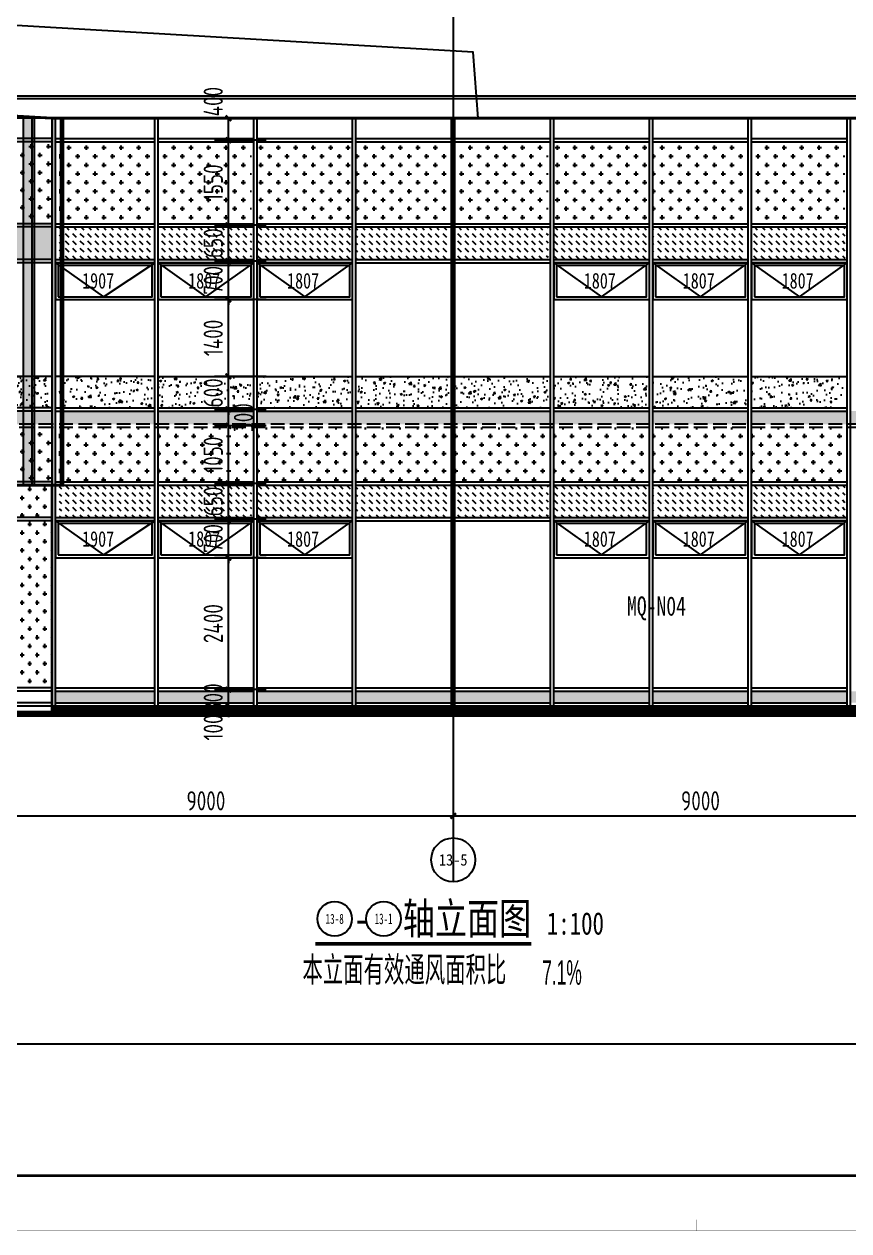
# Model space of a CAD drawing. Extents: x -280168 to 205214, y -148835 to -64913.
# Drawn here: x 20260 to 35268, y -148835 to -126870 of the extents above; entities that cross this region are included whole.
import ezdxf
from ezdxf.enums import TextEntityAlignment as Align
from ezdxf.xclip import XClip

# ---------------------------------------------------------------- set-up
doc = ezdxf.new("R2010")
doc.units = 0
doc.header["$LTSCALE"] = 1000
doc.header["$MEASUREMENT"] = 0
doc.header["$XCLIPFRAME"] = 0
doc.linetypes.add('DASH', pattern=[0.35, 0.25, -0.1])
for name, color, linetype in [('01-标注_尺寸', 124, 'Continuous'), ('01-标注_符号', 200, 'Continuous'), ('01-标注_轴线坐标', 132, 'Continuous'), ('02-TEXT_标注', 130, 'Continuous'), ('02-TEXT_轴号', 7, 'Continuous'), ('05-填充_156', 156, 'Continuous'), ('05-填充_18', 18, 'Continuous'), ('05-填充_天正', 14, 'Continuous'), ('A-C_玻璃幕墙', 140, 'Continuous'), ('A-C_窗', 140, 'Continuous'), ('A-E_栏杆', 232, 'Continuous'), ('AXIS_TEXT', 7, 'Continuous'), ('D-铝板', 181, 'Continuous'), ('DIM_SYMB', 3, 'Continuous'), ('E-立面轮廓', 241, 'Continuous'), ('建-标注-文本', 254, 'Continuous')]:
    doc.layers.add(name, color=color, linetype=linetype)
doc.layers.add('04-不打印_辅助线', color=165, linetype='Continuous', plot=False)
doc.styles.add('_TCH_AXIS', font='STXIHEI_0.TTF', dxfattribs={"width": 0.75})
doc.styles.add('_TCH_DIM_T3', font='ros1.shx', dxfattribs={"width": 0.85, "bigfont": 'jd.shx'})
doc.styles.add('_TCH_LABEL', font='ros.shx', dxfattribs={"width": 0.75, "bigfont": 'jd.shx'})
doc.styles.add('COMPLEX', font='COMPLEX')
doc.styles.get("Standard").update_dxf_attribs({"font": 'STXIHEI_0.TTF', "width": 0.75})
doc.dimstyles.new('_TCH_ARCH&&100', dxfattribs={"dimtxt": 350, "dimasz": 100, "dimexe": 250, "dimexo": 300, "dimgap": 100, "dimtad": 1, "dimdec": 0, "dimzin": 0, "dimdsep": 46, "dimtxsty": '_TCH_DIM_T3', "dimblk": 'ARCHTICK', "dimcen": 0.09, "dimclrt": 7, "dimazin": 2, "dimtfac": 1, "dimtdec": 0, "dimtix": 1, "dimtmove": 2, "dimatfit": 3, "dimfxl": 0, "dimtolj": 1, "dimtzin": 0, "dimarcsym": 0})
pattern_1 = [(315, (-156128.72, 163512.89), (134.70384, -3e-14), [95.25, -95.25])]
pattern_2 = [(50, (-156128.72, 161537.9), (364.36934, -31.87817), [38.1, -419.1]), (355, (-156128.72, 161537.9), (-70.48565, 382.1133), [30.48, -335.28]), (100.451, (-156098.36, 161535.23), (293.885, 350.2334), [32.38, -356.18]), (46.1842, (-156128.7, 161639.5), (542.1581, -84.0847), [57.15, -628.65]), (96.6356, (-156083.54, 161632.5), (474.8085, 494.8511), [48.57, -534.27]), (351.184, (-156128.7, 161639.5), (474.8092, 494.8502), [45.72, -502.92]), (21, (-156077.92, 161614.1), (303.22976, -204.53104), [38.1, -419.1]), (326, (-156077.92, 161614.1), (123.60406, 368.37593), [30.48, -335.28]), (71.4514, (-156052.65, 161597.04), (426.833, 163.8457), [32.38, -356.18]), (37.5, (-156128.72, 161537.89), (6.17721, 169.11008), [0, -331.216, 0, -340.36, 0, -336.55]), (7.5, (-156128.72, 161537.89), (133.63933, 200.36115), [0, -194.056, 0, -323.596, 0, -128.27]), (327.5, (-156242, 161537.89), (271.18119, -11.45749), [0, -127, 0, -396.24, 0, -525.78]), (317.5, (-156292.8, 161537.89), (296.25836, 50.85298), [0, -165.1, 0, -263.144, 0, -373.38])]
pattern_3 = [(0, (-43492.54, 154543.42), (137.541, 158.75), [68.7705, -206.3115]), (90, (-43458.15, 154503.73), (-137.541, 158.75), [79.375, -238.125])]
pattern_4 = [(0, (-20768.44, 256825.6), (158.75, 158.75), [79.375, -238.125]), (90, (-20728.76, 256785.92), (-158.75, 158.75), [79.375, -238.125])]

# ---------------------------------------------------------------- blocks, each defined once
blk = doc.blocks.new('图框-A1+1-4')
for points, const_width in [([(0, 0), (1051, 0), (1051, 594), (0, 594)], 0.05), ([(976, 584), (25, 584), (25, 10), (976, 10)], 0.5)]:
    blk.add_lwpolyline(points, close=True, dxfattribs=dict(const_width=const_width))
at = {"const_width": 0.05}
blk.add_lwpolyline([(525.5, 0), (525.5, 2)], dxfattribs=at)
blk = doc.blocks.new('*U139')
at = {"layer": 'A-C_玻璃幕墙'}
for p, q in [((-30, -2025), (-30, 8675)), ((30, -2025), (30, 8675))]:
    blk.add_line(p, q, dxfattribs=at)
blk = doc.blocks.new('*U140')
at = {"layer": 'A-C_玻璃幕墙', "color": 0, "linetype": 'ByBlock', "lineweight": -2, "transparency": 16777216}
for p in [(-21600, 0), (-19800, 0), (-18000, 0), (-16200, 0), (-14400, 0), (-12600, 0), (-10800, 0), (-9000, 0)]:
    blk.add_blockref('*U139', p, dxfattribs=at)
blk = doc.blocks.new('*U141')
at = {"layer": 'A-C_玻璃幕墙'}
for p, q in [((-870, 30), (870, 30)), ((-870, -30), (870, -30))]:
    blk.add_line(p, q, dxfattribs=at)
blk = doc.blocks.new('*U142')
at = {"layer": 'A-C_玻璃幕墙', "color": 0, "linetype": 'ByBlock', "lineweight": -2, "transparency": 16777216}
for p in [(-19800, 0), (-18000, 0), (-16200, 0), (-14400, 0), (-12600, 0), (-10800, 0), (-9000, 0)]:
    blk.add_blockref('*U141', p, dxfattribs=at)
blk = doc.blocks.new('*U143')
at = {"layer": 'A-C_玻璃幕墙'}
for p, q in [((-870, 30), (870, 30)), ((-870, -30), (870, -30))]:
    blk.add_line(p, q, dxfattribs=at)
blk = doc.blocks.new('*U144')
at = {"layer": 'A-C_玻璃幕墙', "color": 0, "linetype": 'ByBlock', "lineweight": -2, "transparency": 16777216}
for p in [(-19800, 0), (-18000, 0), (-16200, 0), (-14400, 0), (-12600, 0), (-10800, 0), (-9000, 0)]:
    blk.add_blockref('*U143', p, dxfattribs=at)
blk = doc.blocks.new('*U145')
at = {"layer": 'A-C_玻璃幕墙'}
for p, q in [((-870, 30), (870, 30)), ((-870, -30), (870, -30))]:
    blk.add_line(p, q, dxfattribs=at)
blk = doc.blocks.new('*U146')
at = {"layer": 'A-C_玻璃幕墙', "color": 0, "linetype": 'ByBlock', "lineweight": -2, "transparency": 16777216}
for p in [(-19800, 0), (-18000, 0), (-16200, 0), (-14400, 0), (-12600, 0), (-10800, 0), (-9000, 0)]:
    blk.add_blockref('*U145', p, dxfattribs=at)
blk = doc.blocks.new('*U147')
at = {"layer": 'A-C_玻璃幕墙'}
for p, q in [((-870, 30), (870, 30)), ((-870, -30), (870, -30))]:
    blk.add_line(p, q, dxfattribs=at)
blk = doc.blocks.new('*U148')
at = {"layer": 'A-C_玻璃幕墙', "color": 0, "linetype": 'ByBlock', "lineweight": -2, "transparency": 16777216}
for p in [(-19800, 0), (-18000, 0), (-16200, 0), (-14400, 0), (-12600, 0), (-10800, 0), (-9000, 0)]:
    blk.add_blockref('*U147', p, dxfattribs=at)
blk = doc.blocks.new('*U149')
at = {"layer": 'A-C_玻璃幕墙'}
for p, q in [((-870, 30), (870, 30)), ((-870, -30), (870, -30))]:
    blk.add_line(p, q, dxfattribs=at)
blk = doc.blocks.new('*U150')
at = {"layer": 'A-C_玻璃幕墙', "color": 0, "linetype": 'ByBlock', "lineweight": -2, "transparency": 16777216}
for p in [(-19800, 0), (-18000, 0), (-16200, 0), (-14400, 0), (-12600, 0), (-10800, 0), (-9000, 0)]:
    blk.add_blockref('*U149', p, dxfattribs=at)
blk = doc.blocks.new('*U151')
at = {"layer": 'A-C_玻璃幕墙'}
for p, q in [((-870, 30), (870, 30)), ((-870, -30), (870, -30))]:
    blk.add_line(p, q, dxfattribs=at)
blk = doc.blocks.new('*U152')
at = {"layer": 'A-C_玻璃幕墙', "color": 0, "linetype": 'ByBlock', "lineweight": -2, "transparency": 16777216}
for p in [(-19800, 0), (-18000, 0), (-16200, 0), (-14400, 0), (-12600, 0), (-10800, 0), (-9000, 0)]:
    blk.add_blockref('*U151', p, dxfattribs=at)
blk = doc.blocks.new('*U153')
at = {"layer": 'A-C_玻璃幕墙'}
for p, q in [((-870, 30), (870, 30)), ((-870, -30), (870, -30))]:
    blk.add_line(p, q, dxfattribs=at)
blk = doc.blocks.new('*U154')
at = {"layer": 'A-C_玻璃幕墙', "color": 0, "linetype": 'ByBlock', "lineweight": -2, "transparency": 16777216}
for p in [(-19800, 0), (-18000, 0), (-16200, 0), (-14400, 0), (-12600, 0), (-10800, 0), (-9000, 0)]:
    blk.add_blockref('*U153', p, dxfattribs=at)
blk = doc.blocks.new('*U155')
at = {"layer": 'A-C_玻璃幕墙'}
for p, q in [((-870, 30), (870, 30)), ((-870, -30), (870, -30))]:
    blk.add_line(p, q, dxfattribs=at)
blk = doc.blocks.new('*U156')
at = {"layer": 'A-C_玻璃幕墙', "color": 0, "linetype": 'ByBlock', "lineweight": -2, "transparency": 16777216}
for p in [(-19800, 0), (-18000, 0), (-16200, 0), (-14400, 0), (-12600, 0), (-10800, 0), (-9000, 0)]:
    blk.add_blockref('*U155', p, dxfattribs=at)
blk = doc.blocks.new('*U157')
at = {"layer": 'A-C_玻璃幕墙'}
blk.add_line((-870, 0), (870, 0), dxfattribs=at)
blk = doc.blocks.new('*U158')
at = {"layer": 'A-C_玻璃幕墙', "color": 0, "linetype": 'ByBlock', "lineweight": -2, "transparency": 16777216}
for p in [(-19800, 0), (-18000, 0), (-16200, 0), (-14400, 0), (-12600, 0), (-10800, 0), (-9000, 0)]:
    blk.add_blockref('*U157', p, dxfattribs=at)
blk = doc.blocks.new('*U159')
at = {"layer": '05-填充_156'}
h = blk.add_hatch(dxfattribs=at)
h.set_pattern_fill('CROSS', color=136, scale=100)
h.set_pattern_definition([(0, (-156128.72, 157902.89), (158.75, 158.75), [79.375, -238.125]), (90, (-156089.03, 157863.2), (-158.75, 158.75), [79.375, -238.125])])
h.paths.add_polyline_path([(-1320, 920), (378, 920), (378, -570), (-1320, -570)])
blk = doc.blocks.new('*U160')
at = {"color": 0, "linetype": 'ByBlock', "lineweight": -2, "transparency": 16777216}
for p in [(-23400, 0), (-21600, 0), (-19800, 0), (-18000, 0), (-16200, 0), (-14400, 0), (-12600, 0), (-10800, 0)]:
    blk.add_blockref('*U159', p, dxfattribs=at)
blk = doc.blocks.new('*U161')
at = {"layer": '05-填充_156'}
h = blk.add_hatch(dxfattribs=at)
h.set_pattern_fill('DASH', color=256, scale=100, angle=315)
h.set_pattern_definition(pattern_1)
h.paths.add_polyline_path([(-420, 310), (1278, 310), (1278, -280), (-420, -280)])
blk = doc.blocks.new('*U162')
at = {"color": 0, "linetype": 'ByBlock', "lineweight": -2, "transparency": 16777216}
for p in [(-23400, 0), (-21600, 0), (-19800, 0), (-18000, 0), (-16200, 0), (-14400, 0), (-12600, 0), (-10800, 0)]:
    blk.add_blockref('*U161', p, dxfattribs=at)
blk = doc.blocks.new('*U163')
at = {"layer": '05-填充_156'}
h = blk.add_hatch(dxfattribs=at)
h.set_pattern_fill('DASH', color=256, scale=100, angle=315)
h.set_pattern_definition(pattern_1)
h.paths.add_polyline_path([(-420, 310), (1278, 310), (1278, -280), (-420, -280)])
blk = doc.blocks.new('*U164')
at = {"color": 0, "linetype": 'ByBlock', "lineweight": -2, "transparency": 16777216}
for p in [(-23400, 0), (-21600, 0), (-19800, 0), (-18000, 0), (-16200, 0), (-14400, 0), (-12600, 0), (-10800, 0)]:
    blk.add_blockref('*U163', p, dxfattribs=at)
blk = doc.blocks.new('*U165')
at = {"layer": '05-填充_天正'}
h = blk.add_hatch(dxfattribs=at)
h.set_pattern_fill('AR-CONC', color=256, scale=200)
h.set_pattern_definition(pattern_2)
h.paths.add_polyline_path([(-420, 285), (1278, 285), (1278, -285), (-420, -285)])
blk = doc.blocks.new('*U166')
at = {"color": 0, "linetype": 'ByBlock', "lineweight": -2, "transparency": 16777216}
for p in [(-23400, 0), (-21600, 0), (-19800, 0), (-18000, 0), (-16200, 0), (-14400, 0), (-12600, 0), (-10800, 0)]:
    blk.add_blockref('*U165', p, dxfattribs=at)
blk = doc.blocks.new('A$C649D47EF')
for points in [[(-1735, 0), (5, 0), (5, 670), (-1735, 670)], [(-1685, 50), (-45, 50), (-45, 620), (-1685, 620)]]:
    blk.add_lwpolyline(points, close=True)
for points in [[(-1735, 670), (-865, 50)], [(-865, 50), (5, 670)]]:
    blk.add_lwpolyline(points)
at = {"layer": '04-不打印_辅助线', "width": 0.75}
blk.add_text('1807', height=285.4, dxfattribs=at).set_placement((-1188, 199))
blk = doc.blocks.new('*U171')
at = {"layer": 'A-C_窗'}
blk.add_blockref('A$C649D47EF', (865, -335), dxfattribs=at)
blk = doc.blocks.new('*U172')
at = {"color": 0, "linetype": 'ByBlock', "lineweight": -2, "transparency": 16777216}
for p in [(0, 4700), (1800, 4700), (3600, 4700), (0, 0), (1800, 0), (3600, 0)]:
    blk.add_blockref('*U171', p, dxfattribs=at)
blk = doc.blocks.new('*U173')
at = {"layer": 'A-C_窗'}
blk.add_blockref('A$C649D47EF', (865, -335), dxfattribs=at)
blk = doc.blocks.new('*U174')
at = {"color": 0, "linetype": 'ByBlock', "lineweight": -2, "transparency": 16777216}
for p in [(0, 4700), (1800, 4700), (0, 0), (1800, 0)]:
    blk.add_blockref('*U173', p, dxfattribs=at)
blk = doc.blocks.new('tyrsy')
for points in [[(-1810, 0), (0, 0), (0, 670), (-1810, 670)], [(-1760, 50), (-50, 50), (-50, 620), (-1760, 620)]]:
    blk.add_lwpolyline(points, close=True)
for points in [[(-1810, 670), (-935, 50)], [(-935, 50), (0, 670)]]:
    blk.add_lwpolyline(points)
at = {"layer": '04-不打印_辅助线', "width": 0.75}
blk.add_text('1907', height=285.4, dxfattribs=at).set_placement((-1323, 199))
blk = doc.blocks.new('*U176')
at = {"layer": '05-填充_18', "const_width": 210}
blk.add_lwpolyline([(-870, 0), (870, 0)], dxfattribs=at)
blk = doc.blocks.new('*U177')
at = {"color": 0, "linetype": 'ByBlock', "lineweight": -2, "transparency": 16777216}
for p in [(-19800, 0), (-18000, 0), (-16200, 0), (-14400, 0), (-12600, 0), (-10800, 0), (-9000, 0), (-7200, 0)]:
    blk.add_blockref('*U176', p, dxfattribs=at)
blk = doc.blocks.new('*U184')
at = {"layer": '05-填充_18', "const_width": 200}
blk.add_lwpolyline([(0, -3790), (0, 3790)], dxfattribs=at)
at = {"layer": 'D-铝板'}
for p, q in [((-100, -3790), (-100, 3790)), ((60, -3790), (60, 3790)), ((100, -3790), (100, 3790))]:
    blk.add_line(p, q, dxfattribs=at)
blk = doc.blocks.new('*U185')
at = {"color": 0, "linetype": 'ByBlock', "lineweight": -2, "transparency": 16777216}
for p in [(-15080, 0), (-14560, 0), (-14040, 0), (-13520, 0), (-13000, 0), (-12480, 0), (-11960, 0), (-11440, 0), (-10920, 0), (-10400, 0), (-9880, 0), (-9360, 0), (-8840, 0), (-8320, 0), (-7800, 0), (-7280, 0), (-6760, 0), (-6240, 0), (-5720, 0), (-5200, 0), (-4680, 0), (-4160, 0), (-3640, 0), (-3120, 0), (-2600, 0), (-2080, 0), (-1560, 0), (-1040, 0), (-520, 0), (0, 0)]:
    blk.add_blockref('*U184', p, dxfattribs=at)
blk = doc.blocks.new('yeytreat')
at = {"layer": 'D-铝板'}
for p, q in [((0, 7580), (15605.0944, 6674.1955)), ((0, 0), (15505.0944, 0))]:
    blk.add_line(p, q, dxfattribs=at)
at = {"layer": 'E-立面轮廓', "const_width": 50}
blk.add_lwpolyline([(0, 7580), (15505.0944, 6680), (15705.0944, 6680), (15705.0944, 0), (0, 0)], close=True, dxfattribs=at)
ref = blk.add_blockref('*U185', (15605.0944, 3790))
XClip(ref).set_block_clipping_path([(-15605.0944, 3790), (-100, 2890), (100, 2890), (100, -3790), (-15605.0944, -3790)])
blk = doc.blocks.new('*U180')
at = {"layer": '05-填充_天正'}
h = blk.add_hatch(dxfattribs=at)
h.set_pattern_fill('AR-CONC', color=256, scale=200)
h.set_pattern_definition(pattern_2)
h.paths.add_polyline_path([(-420, 285), (1278, 285), (1278, -285), (-420, -285)])
blk = doc.blocks.new('8888')
at = {"layer": '05-填充_156'}
h = blk.add_hatch(dxfattribs=at)
h.set_pattern_fill('CROSS', color=136, scale=100)
h.set_pattern_definition(pattern_4)
h.paths.add_polyline_path([(-1533.528, -430), (0, -430), (0, -1920), (-1533.528, -1920)])
h.paths.add_polyline_path([(-3093.048, -430), (-1585.512, -430), (-1585.512, -1920), (-3093.048, -1920)])
h.paths.add_polyline_path([(-4652.568, -430), (-3145.032, -430), (-3145.032, -1920), (-4652.568, -1920)])
h.paths.add_polyline_path([(-6212.088, -430), (-4704.552, -430), (-4704.552, -1920), (-6212.088, -1920)])
h.paths.add_polyline_path([(-7771.608, -430), (-6264.072, -430), (-6264.072, -1920), (-7771.608, -1920)])
h.paths.add_polyline_path([(-9331.128, -430), (-7823.592, -430), (-7823.592, -1920), (-9331.128, -1920)])
h.paths.add_polyline_path([(-10890.648, -430), (-9383.112, -430), (-9383.112, -1920), (-10890.648, -1920)])
h.paths.add_polyline_path([(-12450.168, -430), (-10942.632, -430), (-10942.632, -1920), (-12450.168, -1920)])
h.paths.add_polyline_path([(-14009.688, -430), (-12502.152, -430), (-12502.152, -1920), (-14009.688, -1920)])
h.paths.add_polyline_path([(-15505.0944, -430), (-14061.672, -430), (-14061.672, -1920), (-15505.0944, -1920)])
h = blk.add_hatch(dxfattribs=at)
h.set_pattern_fill('DASH', color=256, scale=100, angle=315)
h.set_pattern_definition([(315, (-20768.44, 256825.61), (134.703842, -3e-14), [95.25, -95.25])])
h.paths.add_polyline_path([(-15505.0944, -2570), (-14061.672, -2570), (-14061.672, -1980), (-15505.0944, -1980)])
h.paths.add_polyline_path([(-14009.688, -1980), (-12502.152, -1980), (-12502.152, -2570), (-14009.688, -2570)])
h.paths.add_polyline_path([(-12450.168, -1980), (-10942.632, -1980), (-10942.632, -2570), (-12450.168, -2570)])
h.paths.add_polyline_path([(-10890.648, -2570), (-9383.112, -2570), (-9383.112, -1980), (-10890.648, -1980)])
h.paths.add_polyline_path([(-9331.128, -2570), (-7823.592, -2570), (-7823.592, -1980), (-9331.128, -1980)])
h.paths.add_polyline_path([(-7771.608, -1980), (-6264.072, -1980), (-6264.072, -2570), (-7771.608, -2570)])
h.paths.add_polyline_path([(-6212.088, -2570), (-4704.552, -2570), (-4704.552, -1980), (-6212.088, -1980)])
h.paths.add_polyline_path([(-4652.568, -1980), (-3145.032, -1980), (-3145.032, -2570), (-4652.568, -2570)])
h.paths.add_polyline_path([(-3093.048, -2570), (-1585.512, -2570), (-1585.512, -1980), (-3093.048, -1980)])
h.paths.add_polyline_path([(-1533.528, -2570), (0, -2570), (0, -1980), (-1533.528, -1980)])
h = blk.add_hatch(dxfattribs=at)
h.set_pattern_fill('DASH', color=256, scale=100, angle=315)
h.set_pattern_definition([(315, (-20768.44, 228582.12), (134.70384, -3e-14), [95.25, -95.25])])
h.paths.add_polyline_path([(-14061.672, -5330), (-15505.0944, -5330), (-15505.0944, -5570), (-14061.672, -5570)])
h.paths.add_polyline_path([(-12502.152, -5330), (-14009.688, -5330), (-14009.688, -5570), (-12502.152, -5570)])
h.paths.add_polyline_path([(-10942.632, -5330), (-12450.168, -5330), (-12450.168, -5570), (-10942.632, -5570)])
h.paths.add_polyline_path([(-9383.112, -5330), (-10890.648, -5330), (-10890.648, -5570), (-9383.112, -5570)])
h.paths.add_polyline_path([(-7823.592, -5330), (-9331.128, -5330), (-9331.128, -5570), (-7823.592, -5570)])
h.paths.add_polyline_path([(-6264.072, -5570), (-7771.608, -5570), (-7771.608, -5330), (-6264.072, -5330)])
h.paths.add_polyline_path([(-6212.088, -5570), (-4704.552, -5570), (-4704.552, -5330), (-6212.088, -5330)])
h.paths.add_polyline_path([(-4652.568, -5570), (-3145.032, -5570), (-3145.032, -5330), (-4652.568, -5330)])
h.paths.add_polyline_path([(-3093.048, -5570), (-1585.512, -5570), (-1585.512, -5330), (-3093.048, -5330)])
h.paths.add_polyline_path([(-1533.528, -5570), (0, -5570), (0, -5330), (-1533.528, -5330)])
h = blk.add_hatch(dxfattribs=at)
h.set_pattern_fill('CROSS', color=136, scale=100)
h.set_pattern_definition(pattern_4)
h.paths.add_polyline_path([(0, -5630), (-1533.528, -5630), (-1533.528, -6620), (0, -6620)])
h.paths.add_polyline_path([(-1585.512, -5630), (-3093.048, -5630), (-3093.048, -6620), (-1585.512, -6620)])
h.paths.add_polyline_path([(-3145.032, -5630), (-4652.568, -5630), (-4652.568, -6620), (-3145.032, -6620)])
h.paths.add_polyline_path([(-4704.552, -5630), (-6212.088, -5630), (-6212.088, -6620), (-4704.552, -6620)])
h.paths.add_polyline_path([(-6264.072, -5630), (-7771.608, -5630), (-7771.608, -6620), (-6264.072, -6620)])
h.paths.add_polyline_path([(-7823.592, -5630), (-9331.128, -5630), (-9331.128, -6620), (-7823.592, -6620)])
h.paths.add_polyline_path([(-9383.112, -5630), (-10890.648, -5630), (-10890.648, -6620), (-9383.112, -6620)])
h.paths.add_polyline_path([(-10942.632, -5630), (-12450.168, -5630), (-12450.168, -6620), (-10942.632, -6620)])
h.paths.add_polyline_path([(-12502.152, -5630), (-14009.688, -5630), (-14009.688, -6620), (-12502.152, -6620)])
h.paths.add_polyline_path([(-14061.672, -5630), (-15505.0944, -5630), (-15505.0944, -6620), (-14061.672, -6620)])
h = blk.add_hatch(dxfattribs=at)
h.set_pattern_fill('CROSS', color=136, scale=100)
h.set_pattern_definition(pattern_3)
h.paths.add_polyline_path([(-1533.528, -6680), (-62.3808, -6680), (-62.3808, -7270), (-1533.528, -7270)])
h = blk.add_hatch(dxfattribs=at)
h.set_pattern_fill('CROSS', color=136, scale=100)
h.set_pattern_definition(pattern_3)
h.paths.add_polyline_path([(-1533.528, -7330), (-25.992, -7330), (-25.992, -10370), (-1533.528, -10370)])
at = {"layer": 'A-C_玻璃幕墙', "linetype": 'ByBlock', "lineweight": -2, "transparency": 16777216}
for p, q in [((0, -370), (-1533.528, -370)), ((0, -430), (-1533.528, -430)), ((0, -1920), (-1533.528, -1920)), ((0, -1980), (-1533.528, -1980)), ((0, -2570), (-1533.528, -2570)), ((0, -2630), (-1533.528, -2630)), ((0, -4700), (-1533.528, -4700)), ((0, -5270), (-1533.528, -5270)), ((0, -5330), (-1533.528, -5330)), ((0, -6620), (-1533.528, -6620)), ((0, -6680), (-1533.528, -6680)), ((0, -7270), (-1533.528, -7270)), ((0, -7330), (-1533.528, -7330)), ((0, -10370), (-1533.528, -10370)), ((0, -10430), (-1533.528, -10430)), ((0, -10700), (-15505.0944, -10700)), ((0, -10640), (-1533.528, -10640)), ((0, -10700), (-1533.528, -10700))]:
    blk.add_line(p, q, dxfattribs=at)
at = {"layer": 'A-C_玻璃幕墙', "linetype": 'DASH'}
for p, q in [((0, -5570), (-1533.528, -5570)), ((0, -5630), (-1533.528, -5630))]:
    blk.add_line(p, q, dxfattribs=at)
at = {"layer": 'E-立面轮廓'}
for p, q in [((0, 0), (-15505.0944, 0)), ((0, -10800), (0, 0))]:
    blk.add_line(p, q, dxfattribs=at)
at = {"color": 0, "linetype": 'ByBlock', "lineweight": -2, "transparency": 16777216, "xscale": 0.8664}
blk.add_blockref('*U180', (-1169.64, -4985), dxfattribs=at)
blk = doc.blocks.new('_AXISO')
blk.add_circle((0, 0), 0.5)
at = {"layer": 'AXIS_TEXT', "style": 'COMPLEX', "width": 1.041667}
blk.add_attdef('A', text='', height=0.56, dxfattribs=at).set_placement((-0.25, -0.28), (0.25, -0.28), align=Align.FIT)
blk = doc.blocks.new('_ArchTick')
at = {"color": 0, "linetype": 'ByBlock', "const_width": 0.4}
blk.add_lwpolyline([(-0.5, -0.5), (0.5, 0.5)], dxfattribs=at)
blk = doc.blocks.new('*D868')
at = {"layer": '01-标注_轴线坐标', "color": 0, "lineweight": -2, "transparency": 16777216}
for p, q in [((28068, -139882), (28068, -141532)), ((37068, -139882), (37068, -141532)), ((28068, -141282), (37068, -141282))]:
    blk.add_line(p, q, dxfattribs=at)
at = {"layer": 'Defpoints', "color": 0, "transparency": 16777216}
for p in [(28068, -139582), (37068, -139582), (37068, -141282)]:
    blk.add_point(p, dxfattribs=at)
at = {"layer": '01-标注_轴线坐标', "color": 0, "lineweight": -2, "transparency": 16777216, "xscale": 100, "yscale": 100, "zscale": 100, "rotation": 180}
blk.add_blockref('_ArchTick', (28068, -141282), dxfattribs=at)
at = {"layer": '01-标注_轴线坐标', "color": 0, "lineweight": -2, "transparency": 16777216, "xscale": 100, "yscale": 100, "zscale": 100}
blk.add_blockref('_ArchTick', (37068, -141282), dxfattribs=at)
at = {"layer": '01-标注_轴线坐标', "color": 7, "transparency": 16777216, "insert": (32568, -141007), "char_height": 350, "attachment_point": 5, "style": '_TCH_DIM_T3'}
blk.add_mtext('\\A1;9000', dxfattribs=at)
blk = doc.blocks.new('*D869')
at = {"layer": '01-标注_轴线坐标', "color": 0, "lineweight": -2, "transparency": 16777216}
for p, q in [((19068, -139882), (19068, -141532)), ((28068, -139882), (28068, -141532)), ((19068, -141282), (28068, -141282))]:
    blk.add_line(p, q, dxfattribs=at)
at = {"layer": 'Defpoints', "color": 0, "transparency": 16777216}
for p in [(19068, -139582), (28068, -139582), (28068, -141282)]:
    blk.add_point(p, dxfattribs=at)
at = {"layer": '01-标注_轴线坐标', "color": 0, "lineweight": -2, "transparency": 16777216, "xscale": 100, "yscale": 100, "zscale": 100, "rotation": 180}
blk.add_blockref('_ArchTick', (19068, -141282), dxfattribs=at)
at = {"layer": '01-标注_轴线坐标', "color": 0, "lineweight": -2, "transparency": 16777216, "xscale": 100, "yscale": 100, "zscale": 100}
blk.add_blockref('_ArchTick', (28068, -141282), dxfattribs=at)
at = {"layer": '01-标注_轴线坐标', "color": 7, "transparency": 16777216, "insert": (23568, -141007), "char_height": 350, "attachment_point": 5, "style": '_TCH_DIM_T3'}
blk.add_mtext('\\A1;9000', dxfattribs=at)
blk = doc.blocks.new('*D1414')
at = {"layer": '01-标注_尺寸', "color": 0, "lineweight": -2, "transparency": 16777216}
for p, q in [((23976, -139282), (23976, -139182)), ((24666, -139282), (23726, -139282)), ((24666, -139382), (23726, -139382)), ((23976, -139382), (23976, -139282)), ((23976, -139382), (23976, -139482))]:
    blk.add_line(p, q, dxfattribs=at)
at = {"layer": 'Defpoints', "color": 0, "transparency": 16777216}
for p in [(23976, -139282), (24966, -139282), (24966, -139382)]:
    blk.add_point(p, dxfattribs=at)
at = {"layer": '01-标注_尺寸', "color": 0, "lineweight": -2, "transparency": 16777216, "xscale": 100, "yscale": 100, "zscale": 100}
for p, rotation in [((23976, -139282), 270), ((23976, -139382), 90)]:
    blk.add_blockref('_ArchTick', p, dxfattribs=dict(at, rotation=rotation))
at = {"layer": '01-标注_尺寸', "color": 7, "transparency": 16777216, "insert": (23701, -139672), "char_height": 350, "attachment_point": 5, "rotation": 90, "style": '_TCH_DIM_T3'}
blk.add_mtext('\\A1;100', dxfattribs=at)
blk = doc.blocks.new('*D1415')
at = {"layer": '01-标注_尺寸', "color": 0, "lineweight": -2, "transparency": 16777216}
for p, q in [((24666, -138982), (23726, -138982)), ((23976, -138982), (23976, -138882)), ((23976, -139282), (23976, -138982)), ((24666, -139282), (23726, -139282)), ((23976, -139282), (23976, -139382))]:
    blk.add_line(p, q, dxfattribs=at)
at = {"layer": 'Defpoints', "color": 0, "transparency": 16777216}
for p in [(23976, -138982), (24966, -138982), (24966, -139282)]:
    blk.add_point(p, dxfattribs=at)
at = {"layer": '01-标注_尺寸', "color": 0, "lineweight": -2, "transparency": 16777216, "xscale": 100, "yscale": 100, "zscale": 100}
for p, rotation in [((23976, -138982), 270), ((23976, -139282), 90)]:
    blk.add_blockref('_ArchTick', p, dxfattribs=dict(at, rotation=rotation))
at = {"layer": '01-标注_尺寸', "color": 7, "transparency": 16777216, "insert": (23701, -139132), "char_height": 350, "attachment_point": 5, "rotation": 90, "style": '_TCH_DIM_T3'}
blk.add_mtext('\\A1;300', dxfattribs=at)
blk = doc.blocks.new('*D1416')
at = {"layer": '01-标注_尺寸', "color": 0, "lineweight": -2, "transparency": 16777216}
for p, q in [((24666, -136582), (23726, -136582)), ((23976, -138982), (23976, -136582)), ((24666, -138982), (23726, -138982))]:
    blk.add_line(p, q, dxfattribs=at)
at = {"layer": 'Defpoints', "color": 0, "transparency": 16777216}
for p in [(23976, -136582), (24966, -136582), (24966, -138982)]:
    blk.add_point(p, dxfattribs=at)
at = {"layer": '01-标注_尺寸', "color": 0, "lineweight": -2, "transparency": 16777216, "xscale": 100, "yscale": 100, "zscale": 100}
for p, rotation in [((23976, -136582), 90), ((23976, -138982), 270)]:
    blk.add_blockref('_ArchTick', p, dxfattribs=dict(at, rotation=rotation))
at = {"layer": '01-标注_尺寸', "color": 7, "transparency": 16777216, "insert": (23701, -137782), "char_height": 350, "attachment_point": 5, "rotation": 90, "style": '_TCH_DIM_T3'}
blk.add_mtext('\\A1;2400', dxfattribs=at)
blk = doc.blocks.new('*D1417')
at = {"layer": '01-标注_尺寸', "color": 0, "lineweight": -2, "transparency": 16777216}
for p, q in [((24666, -135882), (23726, -135882)), ((23976, -135882), (23976, -135782)), ((23976, -136582), (23976, -135882)), ((24666, -136582), (23726, -136582)), ((23976, -136582), (23976, -136682))]:
    blk.add_line(p, q, dxfattribs=at)
at = {"layer": 'Defpoints', "color": 0, "transparency": 16777216}
for p in [(23976, -135882), (24966, -135882), (24966, -136582)]:
    blk.add_point(p, dxfattribs=at)
at = {"layer": '01-标注_尺寸', "color": 0, "lineweight": -2, "transparency": 16777216, "xscale": 100, "yscale": 100, "zscale": 100}
for p, rotation in [((23976, -135882), 270), ((23976, -136582), 90)]:
    blk.add_blockref('_ArchTick', p, dxfattribs=dict(at, rotation=rotation))
at = {"layer": '01-标注_尺寸', "color": 7, "transparency": 16777216, "insert": (23701, -136232), "char_height": 350, "attachment_point": 5, "rotation": 90, "style": '_TCH_DIM_T3'}
blk.add_mtext('\\A1;700', dxfattribs=at)
blk = doc.blocks.new('*D1418')
at = {"layer": '01-标注_尺寸', "color": 0, "lineweight": -2, "transparency": 16777216}
for p, q in [((24666, -135232), (23726, -135232)), ((23976, -135232), (23976, -135132)), ((23976, -135882), (23976, -135232)), ((24666, -135882), (23726, -135882)), ((23976, -135882), (23976, -135982))]:
    blk.add_line(p, q, dxfattribs=at)
at = {"layer": 'Defpoints', "color": 0, "transparency": 16777216}
for p in [(23976, -135232), (24966, -135232), (24966, -135882)]:
    blk.add_point(p, dxfattribs=at)
at = {"layer": '01-标注_尺寸', "color": 0, "lineweight": -2, "transparency": 16777216, "xscale": 100, "yscale": 100, "zscale": 100}
for p, rotation in [((23976, -135232), 270), ((23976, -135882), 90)]:
    blk.add_blockref('_ArchTick', p, dxfattribs=dict(at, rotation=rotation))
at = {"layer": '01-标注_尺寸', "color": 7, "transparency": 16777216, "insert": (23701, -135557), "char_height": 350, "attachment_point": 5, "rotation": 90, "style": '_TCH_DIM_T3'}
blk.add_mtext('\\A1;650', dxfattribs=at)
blk = doc.blocks.new('*D1419')
at = {"layer": '01-标注_尺寸', "color": 0, "lineweight": -2, "transparency": 16777216}
for p, q in [((24666, -134182), (23726, -134182)), ((23976, -135232), (23976, -134182)), ((24666, -135232), (23726, -135232))]:
    blk.add_line(p, q, dxfattribs=at)
at = {"layer": 'Defpoints', "color": 0, "transparency": 16777216}
for p in [(23976, -134182), (24966, -134182), (24966, -135232)]:
    blk.add_point(p, dxfattribs=at)
at = {"layer": '01-标注_尺寸', "color": 0, "lineweight": -2, "transparency": 16777216, "xscale": 100, "yscale": 100, "zscale": 100}
for p, rotation in [((23976, -134182), 90), ((23976, -135232), 270)]:
    blk.add_blockref('_ArchTick', p, dxfattribs=dict(at, rotation=rotation))
at = {"layer": '01-标注_尺寸', "color": 7, "transparency": 16777216, "insert": (23701, -134707), "char_height": 350, "attachment_point": 5, "rotation": 90, "style": '_TCH_DIM_T3'}
blk.add_mtext('\\A1;1050', dxfattribs=at)
blk = doc.blocks.new('*D1420')
at = {"layer": '01-标注_尺寸', "color": 0, "lineweight": -2, "transparency": 16777216}
for p, q in [((24666, -133882), (23726, -133882)), ((23976, -134182), (23976, -133882)), ((24666, -134182), (23726, -134182))]:
    blk.add_line(p, q, dxfattribs=at)
at = {"layer": 'Defpoints', "color": 0, "transparency": 16777216}
for p in [(23976, -133882), (24966, -133882), (24966, -134182)]:
    blk.add_point(p, dxfattribs=at)
at = {"layer": '01-标注_尺寸', "color": 0, "lineweight": -2, "transparency": 16777216, "xscale": 100, "yscale": 100, "zscale": 100}
for p, rotation in [((23976, -133882), 90), ((23976, -134182), 270)]:
    blk.add_blockref('_ArchTick', p, dxfattribs=dict(at, rotation=rotation))
at = {"layer": '01-标注_尺寸', "color": 7, "transparency": 16777216, "insert": (24251, -134032), "char_height": 350, "attachment_point": 5, "rotation": 90, "style": '_TCH_DIM_T3'}
blk.add_mtext('\\A1;300', dxfattribs=at)
blk = doc.blocks.new('*D1421')
at = {"layer": '01-标注_尺寸', "color": 0, "lineweight": -2, "transparency": 16777216}
for p, q in [((24666, -133282), (23726, -133282)), ((23976, -133282), (23976, -133182)), ((23976, -133882), (23976, -133282)), ((24666, -133882), (23726, -133882)), ((23976, -133882), (23976, -133982))]:
    blk.add_line(p, q, dxfattribs=at)
at = {"layer": 'Defpoints', "color": 0, "transparency": 16777216}
for p in [(23976, -133282), (24966, -133282), (24966, -133882)]:
    blk.add_point(p, dxfattribs=at)
at = {"layer": '01-标注_尺寸', "color": 0, "lineweight": -2, "transparency": 16777216, "xscale": 100, "yscale": 100, "zscale": 100}
for p, rotation in [((23976, -133282), 270), ((23976, -133882), 90)]:
    blk.add_blockref('_ArchTick', p, dxfattribs=dict(at, rotation=rotation))
at = {"layer": '01-标注_尺寸', "color": 7, "transparency": 16777216, "insert": (23701, -133582), "char_height": 350, "attachment_point": 5, "rotation": 90, "style": '_TCH_DIM_T3'}
blk.add_mtext('\\A1;600', dxfattribs=at)
blk = doc.blocks.new('*D1422')
at = {"layer": '01-标注_尺寸', "color": 0, "lineweight": -2, "transparency": 16777216}
for p, q in [((24666, -131882), (23726, -131882)), ((23976, -133282), (23976, -131882)), ((24666, -133282), (23726, -133282))]:
    blk.add_line(p, q, dxfattribs=at)
at = {"layer": 'Defpoints', "color": 0, "transparency": 16777216}
for p in [(23976, -131882), (24966, -131882), (24966, -133282)]:
    blk.add_point(p, dxfattribs=at)
at = {"layer": '01-标注_尺寸', "color": 0, "lineweight": -2, "transparency": 16777216, "xscale": 100, "yscale": 100, "zscale": 100}
for p, rotation in [((23976, -131882), 90), ((23976, -133282), 270)]:
    blk.add_blockref('_ArchTick', p, dxfattribs=dict(at, rotation=rotation))
at = {"layer": '01-标注_尺寸', "color": 7, "transparency": 16777216, "insert": (23701, -132582), "char_height": 350, "attachment_point": 5, "rotation": 90, "style": '_TCH_DIM_T3'}
blk.add_mtext('\\A1;1400', dxfattribs=at)
blk = doc.blocks.new('*D1423')
at = {"layer": '01-标注_尺寸', "color": 0, "lineweight": -2, "transparency": 16777216}
for p, q in [((23976, -131182), (23976, -131082)), ((24666, -131182), (23726, -131182)), ((23976, -131882), (23976, -131182)), ((24666, -131882), (23726, -131882)), ((23976, -131882), (23976, -131982))]:
    blk.add_line(p, q, dxfattribs=at)
at = {"layer": 'Defpoints', "color": 0, "transparency": 16777216}
for p in [(23976, -131182), (24966, -131182), (24966, -131882)]:
    blk.add_point(p, dxfattribs=at)
at = {"layer": '01-标注_尺寸', "color": 0, "lineweight": -2, "transparency": 16777216, "xscale": 100, "yscale": 100, "zscale": 100}
for p, rotation in [((23976, -131182), 270), ((23976, -131882), 90)]:
    blk.add_blockref('_ArchTick', p, dxfattribs=dict(at, rotation=rotation))
at = {"layer": '01-标注_尺寸', "color": 7, "transparency": 16777216, "insert": (23701, -131532), "char_height": 350, "attachment_point": 5, "rotation": 90, "style": '_TCH_DIM_T3'}
blk.add_mtext('\\A1;700', dxfattribs=at)
blk = doc.blocks.new('*D1424')
at = {"layer": '01-标注_尺寸', "color": 0, "lineweight": -2, "transparency": 16777216}
for p, q in [((23976, -130532), (23976, -130432)), ((24666, -130532), (23726, -130532)), ((23976, -131182), (23976, -130532)), ((24666, -131182), (23726, -131182)), ((23976, -131182), (23976, -131282))]:
    blk.add_line(p, q, dxfattribs=at)
at = {"layer": 'Defpoints', "color": 0, "transparency": 16777216}
for p in [(23976, -130532), (24966, -130532), (24966, -131182)]:
    blk.add_point(p, dxfattribs=at)
at = {"layer": '01-标注_尺寸', "color": 0, "lineweight": -2, "transparency": 16777216, "xscale": 100, "yscale": 100, "zscale": 100}
for p, rotation in [((23976, -130532), 270), ((23976, -131182), 90)]:
    blk.add_blockref('_ArchTick', p, dxfattribs=dict(at, rotation=rotation))
at = {"layer": '01-标注_尺寸', "color": 7, "transparency": 16777216, "insert": (23701, -130857), "char_height": 350, "attachment_point": 5, "rotation": 90, "style": '_TCH_DIM_T3'}
blk.add_mtext('\\A1;650', dxfattribs=at)
blk = doc.blocks.new('*D1425')
at = {"layer": '01-标注_尺寸', "color": 0, "lineweight": -2, "transparency": 16777216}
for p, q in [((24666, -128982), (23726, -128982)), ((23976, -130532), (23976, -128982)), ((24666, -130532), (23726, -130532))]:
    blk.add_line(p, q, dxfattribs=at)
at = {"layer": 'Defpoints', "color": 0, "transparency": 16777216}
for p in [(23976, -128982), (24966, -128982), (24966, -130532)]:
    blk.add_point(p, dxfattribs=at)
at = {"layer": '01-标注_尺寸', "color": 0, "lineweight": -2, "transparency": 16777216, "xscale": 100, "yscale": 100, "zscale": 100}
for p, rotation in [((23976, -128982), 90), ((23976, -130532), 270)]:
    blk.add_blockref('_ArchTick', p, dxfattribs=dict(at, rotation=rotation))
at = {"layer": '01-标注_尺寸', "color": 7, "transparency": 16777216, "insert": (23701, -129757), "char_height": 350, "attachment_point": 5, "rotation": 90, "style": '_TCH_DIM_T3'}
blk.add_mtext('\\A1;1550', dxfattribs=at)
blk = doc.blocks.new('*D1426')
at = {"layer": '01-标注_尺寸', "color": 0, "lineweight": -2, "transparency": 16777216}
for p, q in [((24666, -128582), (23726, -128582)), ((23976, -128982), (23976, -128582)), ((24666, -128982), (23726, -128982))]:
    blk.add_line(p, q, dxfattribs=at)
at = {"layer": 'Defpoints', "color": 0, "transparency": 16777216}
for p in [(23976, -128582), (24966, -128582), (24966, -128982)]:
    blk.add_point(p, dxfattribs=at)
at = {"layer": '01-标注_尺寸', "color": 0, "lineweight": -2, "transparency": 16777216, "xscale": 100, "yscale": 100, "zscale": 100}
for p, rotation in [((23976, -128582), 90), ((23976, -128982), 270)]:
    blk.add_blockref('_ArchTick', p, dxfattribs=dict(at, rotation=rotation))
at = {"layer": '01-标注_尺寸', "color": 7, "transparency": 16777216, "insert": (23701, -128281), "char_height": 350, "attachment_point": 5, "rotation": 90, "style": '_TCH_DIM_T3'}
blk.add_mtext('\\A1;400', dxfattribs=at)

msp = doc.modelspace()

# ---------------------------------------------------------------- hatches: boundary and pattern name
at = {"layer": '05-填充_156'}
h = msp.add_hatch(dxfattribs=at)
h.set_pattern_fill('DASH', color=256, scale=100, angle=315)
h.set_pattern_definition([(315, (0, 0), (134.70384, -3e-14), [95.25, -95.25])])
h.paths.add_polyline_path([(20968.4, -133912.1), (22638.4, -133912.1), (22638.4, -134152.1), (20968.4, -134152.1)])
h.paths.add_polyline_path([(22698.4, -134152.1), (24438.4, -134152.1), (24438.4, -133912.1), (22698.4, -133912.1)])
h.paths.add_polyline_path([(24498.4, -134152.1), (26238.4, -134152.1), (26238.4, -133912.1), (24498.4, -133912.1)])
h.paths.add_polyline_path([(26298.4, -134152.1), (28038.4, -134152.1), (28038.4, -133912.1), (26298.4, -133912.1)])
h.paths.add_polyline_path([(28098.4, -134152.1), (29838.4, -134152.1), (29838.4, -133912.1), (28098.4, -133912.1)])
h.paths.add_polyline_path([(31638.4, -133912.1), (29898.4, -133912.1), (29898.4, -134152.1), (31638.4, -134152.1)])
h.paths.add_polyline_path([(31698.4, -134152.1), (33438.4, -134152.1), (33438.4, -133912.1), (31698.4, -133912.1)])
h.paths.add_polyline_path([(33498.4, -134152.1), (35238.4, -134152.1), (35238.4, -133912.1), (33498.4, -133912.1)])
h.paths.add_polyline_path([(35298.4, -134152.1), (37038.4, -134152.1), (37038.4, -133912.1), (35298.4, -133912.1)])
h.paths.add_polyline_path([(37098.4, -134152.1), (38838.4, -134152.1), (38838.4, -133912.1), (37098.4, -133912.1)])
h.paths.add_polyline_path([(38898.4, -134152.1), (40638.4, -134152.1), (40638.4, -133912.1), (38898.4, -133912.1)])
h.paths.add_polyline_path([(40698.4, -134152.1), (42438.4, -134152.1), (42438.4, -133912.1), (40698.4, -133912.1)])
h.paths.add_polyline_path([(42498.4, -134152.1), (44238.4, -134152.1), (44238.4, -133912.1), (42498.4, -133912.1)])
h.paths.add_polyline_path([(44298.4, -134152.1), (45996.4, -134152.1), (45996.4, -133912.1), (44298.4, -133912.1)])
h = msp.add_hatch(dxfattribs=at)
h.set_pattern_fill('CROSS', color=136, scale=100)
h.set_pattern_definition([(0, (-133910.28, 23270.77), (158.75, 158.75), [79.375, -238.125]), (90, (-133870.59, 23231.08), (-158.75, 158.75), [79.375, -238.125])])
h.paths.add_polyline_path([(22596.4, -134212.1), (20898.4, -134212.1), (20898.4, -135202.1), (22596.4, -135202.1)])
h = msp.add_hatch(dxfattribs=at)
h.set_pattern_fill('CROSS', color=136, scale=100)
h.set_pattern_definition([(0, (-132110.28, 23270.77), (158.75, 158.75), [79.375, -238.125]), (90, (-132070.59, 23231.08), (-158.75, 158.75), [79.375, -238.125])])
h.paths.add_polyline_path([(24396.4, -134212.1), (22698.4, -134212.1), (22698.4, -135202.1), (24396.4, -135202.1)])
h = msp.add_hatch(dxfattribs=at)
h.set_pattern_fill('CROSS', color=136, scale=100)
h.set_pattern_definition([(0, (-130310.28, 23270.77), (158.75, 158.75), [79.375, -238.125]), (90, (-130270.59, 23231.08), (-158.75, 158.75), [79.375, -238.125])])
h.paths.add_polyline_path([(26196.4, -134212.1), (24498.4, -134212.1), (24498.4, -135202.1), (26196.4, -135202.1)])
h = msp.add_hatch(dxfattribs=at)
h.set_pattern_fill('CROSS', color=136, scale=100)
h.set_pattern_definition([(0, (-128510.28, 23270.77), (158.75, 158.75), [79.375, -238.125]), (90, (-128470.59, 23231.08), (-158.75, 158.75), [79.375, -238.125])])
h.paths.add_polyline_path([(27996.4, -134212.1), (26298.4, -134212.1), (26298.4, -135202.1), (27996.4, -135202.1)])
h = msp.add_hatch(dxfattribs=at)
h.set_pattern_fill('CROSS', color=136, scale=100)
h.set_pattern_definition([(0, (-126710.28, 23270.77), (158.75, 158.75), [79.375, -238.125]), (90, (-126670.59, 23231.08), (-158.75, 158.75), [79.375, -238.125])])
h.paths.add_polyline_path([(29796.4, -134212.1), (28098.4, -134212.1), (28098.4, -135202.1), (29796.4, -135202.1)])
h = msp.add_hatch(dxfattribs=at)
h.set_pattern_fill('CROSS', color=136, scale=100)
h.set_pattern_definition([(0, (-124910.28, 23270.77), (158.75, 158.75), [79.375, -238.125]), (90, (-124870.59, 23231.08), (-158.75, 158.75), [79.375, -238.125])])
h.paths.add_polyline_path([(31596.4, -134212.1), (29898.4, -134212.1), (29898.4, -135202.1), (31596.4, -135202.1)])
h = msp.add_hatch(dxfattribs=at)
h.set_pattern_fill('CROSS', color=136, scale=100)
h.set_pattern_definition([(0, (-123110.28, 23270.77), (158.75, 158.75), [79.375, -238.125]), (90, (-123070.59, 23231.08), (-158.75, 158.75), [79.375, -238.125])])
h.paths.add_polyline_path([(33396.4, -134212.1), (31698.4, -134212.1), (31698.4, -135202.1), (33396.4, -135202.1)])
h = msp.add_hatch(dxfattribs=at)
h.set_pattern_fill('CROSS', color=136, scale=100)
h.set_pattern_definition([(0, (-121310.28, 23270.77), (158.75, 158.75), [79.375, -238.125]), (90, (-121270.59, 23231.08), (-158.75, 158.75), [79.375, -238.125])])
h.paths.add_polyline_path([(35196.4, -134212.1), (33498.4, -134212.1), (33498.4, -135202.1), (35196.4, -135202.1)])

# ---------------------------------------------------------------- linework, layer by layer
at = {"layer": '01-标注_轴线坐标'}
msp.add_line((28068.4, -139782.1), (28068.4, -141682), dxfattribs=at)
at = {"layer": '04-不打印_辅助线'}
msp.add_line((28068.4, -117932.1), (28068.4, -142484.6), dxfattribs=at)
msp.add_lwpolyline([(-17547.6, -145432.1), (77552.4, -145432.1), (77552.4, -117932.1), (-17547.6, -117932.1)], close=True, dxfattribs=at)
at = {"layer": '05-填充_18'}
for points, const_width in [([(20828.4, -139117.1), (22639.4, -139117.1)], 210), ([(59468.4, -139332.1), (20768.4, -139332.1)], 100)]:
    msp.add_lwpolyline(points, dxfattribs=dict(at, const_width=const_width))
at = {"layer": 'A-C_玻璃幕墙'}
for p, q in [((20768.4, -139282.1), (20768.4, -128582.1)), ((20828.4, -139282.1), (20828.4, -128582.1)), ((20828.4, -128952.1), (22638.4, -128952.1)), ((20828.4, -129012.1), (22638.4, -129012.1)), ((20828.4, -130502.1), (22638.4, -130502.1)), ((20828.4, -130562.1), (22638.4, -130562.1)), ((20828.4, -131152.1), (22638.4, -131152.1)), ((20828.4, -131212.1), (22638.4, -131212.1)), ((20828.4, -133852.1), (22638.4, -133852.1)), ((20828.4, -133912.1), (22638.4, -133912.1)), ((20828.4, -135202.1), (22638.4, -135202.1)), ((20828.4, -135262.1), (22638.4, -135262.1)), ((20828.4, -135852.1), (22638.4, -135852.1)), ((20828.4, -135912.1), (22638.4, -135912.1)), ((20828.4, -138952.1), (22638.4, -138952.1)), ((20828.4, -139012.1), (22638.4, -139012.1)), ((20828.4, -139222.1), (22638.4, -139222.1)), ((59468.4, -139282.1), (20768.4, -139282.1)), ((20828.4, -139282.1), (22638.4, -139282.1))]:
    msp.add_line(p, q, dxfattribs=at)
at = {"layer": 'A-C_玻璃幕墙', "linetype": 'DASH'}
for p, q in [((45996.4, -134152.1), (169.4, -134152.1)), ((45996.4, -134212.1), (169.4, -134212.1))]:
    msp.add_line(p, q, dxfattribs=at)
at = {"layer": 'A-C_窗'}
msp.add_line((22638.4, -133282.1), (20828.4, -133282.1), dxfattribs=at)
at = {"layer": 'A-E_栏杆'}
for p, q in [((59468.4, -128182.1), (169.4, -128182.1)), ((59468.4, -128232.1), (169.4, -128232.1))]:
    msp.add_line(p, q, dxfattribs=at)
at = {"layer": 'DIM_SYMB', "const_width": 70}
msp.add_lwpolyline([(25561.2, -143610.1), (29491.8, -143610.1)], dxfattribs=at)
at = {"layer": 'E-立面轮廓'}
msp.add_line((-10553.2, -139382.1), (70605.7, -139382.1), dxfattribs=at)
msp.add_line((-10553.2, -139382.1), (70605.7, -139382.1), dxfattribs=at)
for points in [[(28523, -128582.1), (28433.8, -127382.1), (7118.4, -126131.6)], [(46068.4, -128582.1), (20768.4, -128582.1), (20768.4, -139382.1)]]:
    msp.add_lwpolyline(points, dxfattribs=at)
for points, const_width in [([(20968.4, -128582.1), (45996.4, -128582.1)], 50), ([(20768.4, -135262.1), (20768.4, -139382.1)], 50), ([(-10553.2, -139432.1), (70605.7, -139432.1)], 100)]:
    msp.add_lwpolyline(points, dxfattribs=dict(at, const_width=const_width))
at = {"layer": '建-标注-文本'}
for centre in [(25911.2, -143155.1), (26801.5, -143155.1)]:
    msp.add_circle(centre, 315, dxfattribs=at)

# ---------------------------------------------------------------- block references
at = {"xscale": 100, "yscale": 100, "zscale": 100}
msp.add_blockref('图框-A1+1-4', (-20047.6, -148832.1), dxfattribs=at)
for name, p in [('yeytreat', (5263.3, -135262.1)), ('8888', (20768.4, -128582.1)), ('*U160', (45618.4, -129932.1)), ('*U162', (44718.4, -130872.1)), ('*U174', (23568.4, -136247.1)), ('*U172', (30768.4, -136247.1)), ('*U166', (44718.4, -133567.1)), ('*U164', (44718.4, -135572.1)), ('*U177', (43368.4, -139117.1))]:
    msp.add_blockref(name, p)
at = {"layer": '01-标注_轴线坐标'}
ref = msp.add_blockref('_AXISO', (28068.4, -142082), dxfattribs=dict(at, xscale=800, yscale=800, zscale=800))
ref.add_attrib('A', '13-5', dxfattribs={"layer": '02-TEXT_轴号', "height": 207.98, "style": '_TCH_AXIS', "width": 1.248746}).set_placement((27808.5, -142186), (28328.4, -142186), align=Align.FIT)
at = {"layer": 'A-C_玻璃幕墙'}
for name, p in [('*U140', (44268.4, -137257.1)), ('*U152', (43368.4, -128982.1)), ('*U154', (43368.4, -130532.1)), ('*U150', (43368.4, -131182.1)), ('*U158', (43368.4, -133282.1)), ('*U156', (43368.4, -133882.1)), ('*U148', (43368.4, -135232.1)), ('*U146', (43368.4, -135882.1)), ('*U142', (43368.4, -138982.1)), ('*U144', (43368.4, -139252.1))]:
    msp.add_blockref(name, p, dxfattribs=at)
at = {"layer": 'A-C_窗'}
for p in [(22638.4, -131882.1), (22638.4, -136582.1)]:
    msp.add_blockref('tyrsy', p, dxfattribs=at)

# ---------------------------------------------------------------- texts
at = {"layer": '01-标注_符号', "color": 7, "width": 0.75}
msp.add_text('MQ-N04', height=350, dxfattribs=at).set_placement((31231.8, -137636.6))
at = {"layer": '02-TEXT_标注', "style": '_TCH_LABEL'}
for s, height, width, p in [('本立面有效通风面积比', 520.93, 0.75, (25323.8, -144354.8)), ('7.1%', 446.25, 0.529412, (29688.7, -144354.8))]:
    msp.add_text(s, height=height, dxfattribs=dict(at, width=width)).set_placement(p)
at = {"layer": '建-标注-文本', "width": 0.75}
for s, height, p in [('轴立面图', 570.85, (27151.5, -143435.1)), ('-', 570.9, (26261.2, -143435.1)), ('1:100', 407.75, (29771.8, -143442))]:
    msp.add_text(s, height=height, dxfattribs=at).set_placement(p)
at = {"layer": '建-标注-文本'}
for s, height, width, p, p2 in [('13-8', 181.08, 1.127591, (25745.3, -143245.7), (26077.1, -143245.7)), ('13-1', 193.94, 1.115335, (26639.3, -143252.1), (26963.8, -143252.1))]:
    msp.add_text(s, height=height, dxfattribs=dict(at, width=width)).set_placement(p, p2, align=Align.FIT)

# ---------------------------------------------------------------- dimensions: what is measured, and where the dimension line sits
at = {"layer": '01-标注_尺寸'}
for base, p1, p2, picture, middle in [((23976.2, -128582.1), (24966.4, -128982.1), (24966.4, -128582.1), '*D1426', (23701.2, -128281.3)), ((23976.2, -133882.1), (24966.4, -134182.1), (24966.4, -133882.1), '*D1420', (24251.2, -134032.1)), ((23976.2, -139282.1), (24966.4, -139382.1), (24966.4, -139282.1), '*D1414', (23701.2, -139671.8))]:
    dim = msp.add_linear_dim(base=base, p1=p1, p2=p2, angle=90, dimstyle='_TCH_ARCH&&100', dxfattribs=at)
    dim.commit()
    dim.dimension.update_dxf_attribs({"geometry": picture, "text_midpoint": middle, "dimtype": 161})
for p1, p2, picture, middle in [((24966.4, -130532.1), (24966.4, -128982.1), '*D1425', (23701.2, -129757.1)), ((24966.4, -131182.1), (24966.4, -130532.1), '*D1424', (23701.2, -130857.1)), ((24966.4, -131882.1), (24966.4, -131182.1), '*D1423', (23701.2, -131532.1)), ((24966.4, -133282.1), (24966.4, -131882.1), '*D1422', (23701.2, -132582.1)), ((24966.4, -133882.1), (24966.4, -133282.1), '*D1421', (23701.2, -133582.1)), ((24966.4, -135232.1), (24966.4, -134182.1), '*D1419', (23701.2, -134707.1)), ((24966.4, -135882.1), (24966.4, -135232.1), '*D1418', (23701.2, -135557.1)), ((24966.4, -136582.1), (24966.4, -135882.1), '*D1417', (23701.2, -136232.1)), ((24966.4, -138982.1), (24966.4, -136582.1), '*D1416', (23701.2, -137782.1)), ((24966.4, -139282.1), (24966.4, -138982.1), '*D1415', (23701.2, -139132.1))]:
    dim = msp.add_aligned_dim(p1=p1, p2=p2, distance=990.2, dimstyle='_TCH_ARCH&&100', dxfattribs=at)
    dim.commit()
    dim.dimension.update_dxf_attribs({"geometry": picture, "text_midpoint": middle})
at = {"layer": '01-标注_轴线坐标'}
for p1, p2, picture, middle in [((19068.4, -139582.1), (28068.4, -139582.1), '*D869', (23568.4, -141007.1)), ((28068.4, -139582.1), (37068.4, -139582.1), '*D868', (32568.4, -141007.1))]:
    dim = msp.add_aligned_dim(p1=p1, p2=p2, distance=-1700, dimstyle='_TCH_ARCH&&100', dxfattribs=at)
    dim.commit()
    dim.dimension.update_dxf_attribs({"geometry": picture, "text_midpoint": middle})

doc.saveas('drawing.dxf')
